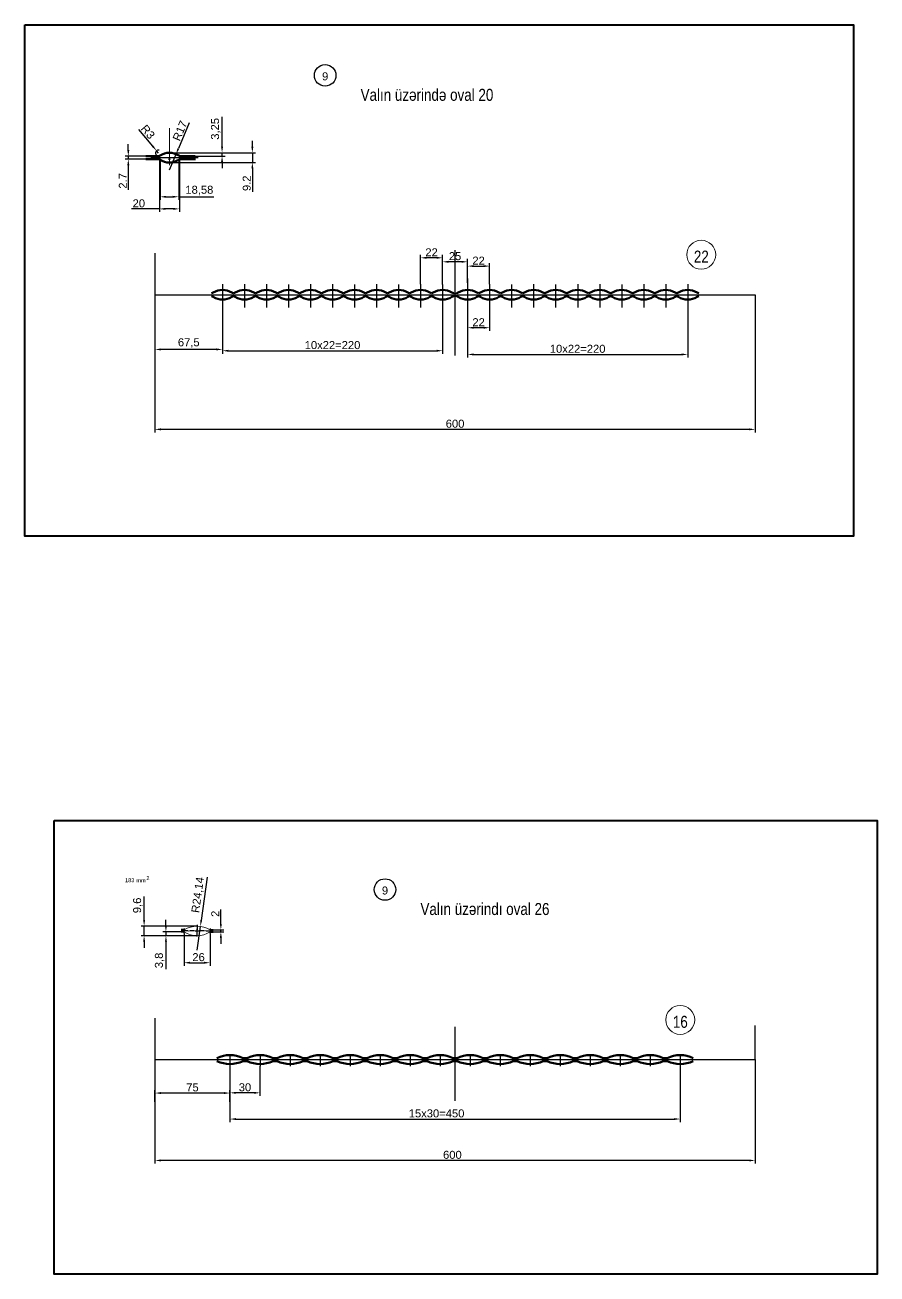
# Model space of a CAD drawing. Header units: millimetres. Extents: x -954 to 34898, y -2134 to 12006.
# Drawn here: x 5484 to 6336, y -2134 to -885 of the extents above; entities that cross this region are included whole.
import ezdxf

# ---------------------------------------------------------------- set-up
doc = ezdxf.new("R2010")
doc.units = ezdxf.units.MM
doc.header["$LTSCALE"] = 3
doc.linetypes.add('ACAD_ISO04W100', pattern=[30, 24, -3, 0, -3])
for name, color, linetype, lineweight in [('Main', 1, 'Continuous', 40), ('Quota', 3, 'Continuous', 40), ('контурная', 7, 'Continuous', 50), ('осевые', 1, 'ACAD_ISO04W100', 25), ('размерные', 7, 'Continuous', 25), ('тонкая', 7, 'Continuous', 20), ('тонкий', 7, 'Continuous', 20)]:
    doc.layers.add(name, color=color, linetype=linetype, lineweight=lineweight)
doc.layers.add('осевая', color=4, linetype='Continuous')
doc.styles.add('s1v4', font='arial.ttf', dxfattribs={"height": 4})
doc.styles.add('s3v4', font='arial.ttf', dxfattribs={"width": 0.8, "height": 12})
doc.styles.get("Standard").update_dxf_attribs({"font": 'arial.ttf'})
doc.dimstyles.new('s2v4', dxfattribs={"dimtxt": 8, "dimasz": 6, "dimexe": 3, "dimexo": 0, "dimgap": 1.5, "dimtad": 1, "dimtxsty": 'Standard', "dimcen": 2.5, "dimadec": 0, "dimazin": 0, "dimtfac": 1, "dimtmove": 0, "dimatfit": 3, "dimfxl": 1, "dimarcsym": 0})
doc.dimstyles.new('s2v4$0', dxfattribs={"dimtxt": 8, "dimasz": 6, "dimexe": 3, "dimexo": 0, "dimgap": 1.5, "dimtad": 1, "dimtxsty": 'Standard', "dimcen": 2.5, "dimadec": 0, "dimazin": 0, "dimtfac": 1, "dimtmove": 0, "dimatfit": 3, "dimfxl": 1, "dimarcsym": 0})

# ---------------------------------------------------------------- blocks, each defined once
blk = doc.blocks.new('*D1577')
at = {"layer": 'Defpoints', "color": 0, "transparency": 16777216}
for p in [(5614.3, -1113.3), (6214.3, -1154.7), (5614.3, -1289.3)]:
    blk.add_point(p, dxfattribs=at)
at = {"layer": 'тонкая', "color": 0, "lineweight": -2, "transparency": 16777216}
for p, q in [((5614.3, -1113.3), (5614.3, -1292.3)), ((6214.3, -1154.7), (6214.3, -1292.3)), ((6208.3, -1289.3), (5620.3, -1289.3))]:
    blk.add_line(p, q, dxfattribs=at)
at = {"layer": 'тонкая', "color": 0, "transparency": 16777216}
for points in [[(5620.3, -1288.3), (5620.3, -1290.3), (5614.3, -1289.3)], [(6208.3, -1288.3), (6208.3, -1290.3), (6214.3, -1289.3)]]:
    blk.add_solid(points, dxfattribs=at)
at = {"layer": 'тонкая', "color": 0, "transparency": 16777216, "insert": (5914.3, -1283.7), "char_height": 8, "attachment_point": 5}
blk.add_mtext('600', dxfattribs=at)
blk = doc.blocks.new('*D1576')
at = {"layer": 'Defpoints', "color": 0, "transparency": 16777216}
for p in [(5618.8, -1019.3), (5638.8, -1019.3), (5618.8, -1068.9)]:
    blk.add_point(p, dxfattribs=at)
at = {"layer": 'тонкий', "color": 0, "lineweight": -2, "transparency": 16777216}
for p, q in [((5618.8, -1019.3), (5618.8, -1071.9)), ((5638.8, -1019.3), (5638.8, -1071.9)), ((5618.8, -1068.9), (5590.9, -1068.9)), ((5632.8, -1068.9), (5624.8, -1068.9))]:
    blk.add_line(p, q, dxfattribs=at)
at = {"layer": 'тонкий', "color": 0, "transparency": 16777216}
for points in [[(5624.8, -1067.9), (5624.8, -1069.9), (5618.8, -1068.9)], [(5632.8, -1067.9), (5632.8, -1069.9), (5638.8, -1068.9)]]:
    blk.add_solid(points, dxfattribs=at)
at = {"layer": 'тонкий', "color": 0, "transparency": 16777216, "insert": (5598.2, -1063.4), "char_height": 8, "attachment_point": 5}
blk.add_mtext('20', dxfattribs=at)
blk = doc.blocks.new('*D1578')
at = {"layer": 'Defpoints', "color": 0, "transparency": 16777216}
for p in [(5628.8, -1012.8), (5644.8, -1016.1), (5681.4, -1012.8)]:
    blk.add_point(p, dxfattribs=at)
at = {"layer": 'тонкий', "color": 0, "lineweight": -2, "transparency": 16777216}
for p, q in [((5681.4, -1006.8), (5681.4, -977)), ((5628.8, -1012.8), (5684.4, -1012.8)), ((5644.8, -1016.1), (5684.4, -1016.1)), ((5681.4, -1016.1), (5681.4, -1012.8)), ((5681.4, -1022.1), (5681.4, -1028.1))]:
    blk.add_line(p, q, dxfattribs=at)
at = {"layer": 'тонкий', "color": 0, "transparency": 16777216}
for points in [[(5680.4, -1006.8), (5682.4, -1006.8), (5681.4, -1012.8)], [(5680.4, -1022.1), (5682.4, -1022.1), (5681.4, -1016.1)]]:
    blk.add_solid(points, dxfattribs=at)
at = {"layer": 'тонкий', "color": 0, "transparency": 16777216, "insert": (5675.1, -988.9), "char_height": 8, "attachment_point": 5, "rotation": 90}
blk.add_mtext('3,25', dxfattribs=at)
blk = doc.blocks.new('*D1579')
at = {"layer": 'Defpoints', "color": 0, "transparency": 16777216}
for p in [(5628.8, -1022.5), (5660.3, -1012.8), (5711.7, -1022.5)]:
    blk.add_point(p, dxfattribs=at)
at = {"layer": 'тонкий', "color": 0, "lineweight": -2, "transparency": 16777216}
for p, q in [((5711.7, -1006.8), (5711.7, -1000.8)), ((5628.8, -1022.5), (5714.7, -1022.5)), ((5660.3, -1012.8), (5714.7, -1012.8)), ((5711.7, -1012.8), (5711.7, -1022.5)), ((5711.7, -1028.5), (5711.7, -1052))]:
    blk.add_line(p, q, dxfattribs=at)
at = {"layer": 'тонкий', "color": 0, "transparency": 16777216}
for points in [[(5710.7, -1006.8), (5712.7, -1006.8), (5711.7, -1012.8)], [(5710.7, -1028.5), (5712.7, -1028.5), (5711.7, -1022.5)]]:
    blk.add_solid(points, dxfattribs=at)
at = {"layer": 'тонкий', "color": 0, "transparency": 16777216, "insert": (5706.1, -1043.3), "char_height": 8, "attachment_point": 5, "rotation": 90}
blk.add_mtext('9.2', dxfattribs=at)
blk = doc.blocks.new('*D1580')
at = {"layer": 'Defpoints', "color": 0, "transparency": 16777216}
for p in [(5587.7, -1019.3), (5608, -1016.1), (5608, -1019.3)]:
    blk.add_point(p, dxfattribs=at)
at = {"layer": 'тонкий', "color": 0, "lineweight": -2, "transparency": 16777216}
for p, q in [((5587.7, -1010.1), (5587.7, -1004.1)), ((5608, -1016.1), (5584.7, -1016.1)), ((5608, -1019.3), (5584.7, -1019.3)), ((5587.7, -1016.1), (5587.7, -1019.3)), ((5587.7, -1025.3), (5587.7, -1049.8))]:
    blk.add_line(p, q, dxfattribs=at)
at = {"layer": 'тонкий', "color": 0, "transparency": 16777216}
for points in [[(5586.7, -1010.1), (5588.7, -1010.1), (5587.7, -1016.1)], [(5586.7, -1025.3), (5588.7, -1025.3), (5587.7, -1019.3)]]:
    blk.add_solid(points, dxfattribs=at)
at = {"layer": 'тонкий', "color": 0, "transparency": 16777216, "insert": (5582.2, -1040.9), "char_height": 8, "attachment_point": 5, "rotation": 90}
blk.add_mtext('2.7', dxfattribs=at)
blk = doc.blocks.new('*D1581')
at = {"layer": 'Defpoints', "color": 0, "transparency": 16777216}
for p in [(5635.4, -1014.2), (5628.8, -1029.8)]:
    blk.add_point(p, dxfattribs=at)
at = {"layer": 'тонкий', "color": 0, "lineweight": -2, "transparency": 16777216}
for p, q in [((5648.6, -982.7), (5637.7, -1008.6)), ((5628.8, -1029.8), (5635.4, -1014.2))]:
    blk.add_line(p, q, dxfattribs=at)
at = {"layer": 'тонкий', "color": 0, "transparency": 16777216}
blk.add_solid([(5636.8, -1008.2), (5638.6, -1009), (5635.4, -1014.2)], dxfattribs=at)
at = {"layer": 'тонкий', "color": 0, "transparency": 16777216, "insert": (5639.3, -990.8), "char_height": 8, "attachment_point": 5, "rotation": 67.1227}
blk.add_mtext('R17', dxfattribs=at)
blk = doc.blocks.new('*D1582')
at = {"layer": 'Defpoints', "color": 0, "transparency": 16777216}
for p in [(5615.9, -1010.8), (5617.8, -1013.1)]:
    blk.add_point(p, dxfattribs=at)
at = {"layer": 'тонкий', "color": 0, "lineweight": -2, "transparency": 16777216}
for p, q in [((5597.9, -989.5), (5612, -1006.2)), ((5617.8, -1013.1), (5615.9, -1010.8))]:
    blk.add_line(p, q, dxfattribs=at)
blk.add_arc((5617.8, -1013.1), 3, 72.8875, 270, dxfattribs=at)
at = {"layer": 'тонкий', "color": 0, "transparency": 16777216}
blk.add_solid([(5612.8, -1005.6), (5611.3, -1006.8), (5615.9, -1010.8)], dxfattribs=at)
at = {"layer": 'тонкий', "color": 0, "transparency": 16777216, "insert": (5607.3, -991.9), "char_height": 8, "attachment_point": 5, "rotation": 310.1832}
blk.add_mtext('R3', dxfattribs=at)
blk = doc.blocks.new('*D1583')
at = {"layer": 'Defpoints', "color": 0, "transparency": 16777216}
for p in [(5619.5, -1019.8), (5638.1, -1019.8), (5638.1, -1056.8)]:
    blk.add_point(p, dxfattribs=at)
at = {"layer": 'тонкий', "color": 0, "lineweight": -2, "transparency": 16777216}
for p, q in [((5619.5, -1019.8), (5619.5, -1059.8)), ((5638.1, -1019.8), (5638.1, -1059.8)), ((5625.5, -1056.8), (5632.1, -1056.8)), ((5638.1, -1056.8), (5673.3, -1056.8))]:
    blk.add_line(p, q, dxfattribs=at)
at = {"layer": 'тонкий', "color": 0, "transparency": 16777216}
for points in [[(5625.5, -1055.8), (5625.5, -1057.8), (5619.5, -1056.8)], [(5632.1, -1055.8), (5632.1, -1057.8), (5638.1, -1056.8)]]:
    blk.add_solid(points, dxfattribs=at)
at = {"layer": 'тонкий', "color": 0, "transparency": 16777216, "insert": (5658.7, -1050.5), "char_height": 8, "attachment_point": 5}
blk.add_mtext('18,58', dxfattribs=at)
blk = doc.blocks.new('*D1739')
at = {"layer": 'Defpoints', "color": 0, "transparency": 16777216}
for p in [(5879.8, -1117.8), (5879.8, -1144), (5901.8, -1144.5)]:
    blk.add_point(p, dxfattribs=at)
at = {"layer": 'размерные', "color": 0, "lineweight": -2, "transparency": 16777216}
for p, q in [((5879.8, -1144), (5879.8, -1114.8)), ((5895.8, -1117.8), (5885.8, -1117.8)), ((5901.8, -1144.5), (5901.8, -1114.8))]:
    blk.add_line(p, q, dxfattribs=at)
at = {"layer": 'размерные', "color": 0, "transparency": 16777216}
for points in [[(5885.8, -1116.8), (5885.8, -1118.8), (5879.8, -1117.8)], [(5895.8, -1116.8), (5895.8, -1118.8), (5901.8, -1117.8)]]:
    blk.add_solid(points, dxfattribs=at)
at = {"layer": 'размерные', "color": 0, "transparency": 16777216, "insert": (5890.8, -1112.3), "char_height": 8, "attachment_point": 5}
blk.add_mtext('22', dxfattribs=at)
blk = doc.blocks.new('*D1740')
at = {"layer": 'Defpoints', "color": 0, "transparency": 16777216}
for p in [(5681.8, -1167.6), (5614.3, -1185.5), (5614.3, -1209.4)]:
    blk.add_point(p, dxfattribs=at)
at = {"layer": 'размерные', "color": 0, "lineweight": -2, "transparency": 16777216}
for p, q in [((5681.8, -1167.6), (5681.8, -1212.4)), ((5614.3, -1185.5), (5614.3, -1212.4)), ((5675.8, -1209.4), (5620.3, -1209.4))]:
    blk.add_line(p, q, dxfattribs=at)
at = {"layer": 'размерные', "color": 0, "transparency": 16777216}
for points in [[(5620.3, -1208.4), (5620.3, -1210.4), (5614.3, -1209.4)], [(5675.8, -1208.4), (5675.8, -1210.4), (5681.8, -1209.4)]]:
    blk.add_solid(points, dxfattribs=at)
at = {"layer": 'размерные', "color": 0, "transparency": 16777216, "insert": (5648.1, -1203), "char_height": 8, "attachment_point": 5}
blk.add_mtext('67,5', dxfattribs=at)
blk = doc.blocks.new('*D1741')
at = {"layer": 'Defpoints', "color": 0, "transparency": 16777216}
for p in [(5901.8, -1121.8), (5901.8, -1142.8), (5926.8, -1142.8)]:
    blk.add_point(p, dxfattribs=at)
at = {"layer": 'размерные', "color": 0, "lineweight": -2, "transparency": 16777216}
for p, q in [((5901.8, -1142.8), (5901.8, -1118.8)), ((5920.8, -1121.8), (5907.8, -1121.8)), ((5926.8, -1142.8), (5926.8, -1118.8))]:
    blk.add_line(p, q, dxfattribs=at)
at = {"layer": 'размерные', "color": 0, "transparency": 16777216}
for points in [[(5907.8, -1120.8), (5907.8, -1122.8), (5901.8, -1121.8)], [(5920.8, -1120.8), (5920.8, -1122.8), (5926.8, -1121.8)]]:
    blk.add_solid(points, dxfattribs=at)
at = {"layer": 'размерные', "color": 0, "transparency": 16777216, "insert": (5914.3, -1116.2), "char_height": 8, "attachment_point": 5}
blk.add_mtext('25', dxfattribs=at)
blk = doc.blocks.new('*D1742')
at = {"layer": 'Defpoints', "color": 0, "transparency": 16777216}
for p in [(5901.8, -1167.5), (5681.8, -1190), (5901.8, -1210.7)]:
    blk.add_point(p, dxfattribs=at)
at = {"layer": 'размерные', "color": 0, "lineweight": -2, "transparency": 16777216}
for p, q in [((5901.8, -1167.5), (5901.8, -1213.7)), ((5681.8, -1190), (5681.8, -1213.7)), ((5687.8, -1210.7), (5895.8, -1210.7))]:
    blk.add_line(p, q, dxfattribs=at)
at = {"layer": 'размерные', "color": 0, "transparency": 16777216}
for points in [[(5687.8, -1209.7), (5687.8, -1211.7), (5681.8, -1210.7)], [(5895.8, -1209.7), (5895.8, -1211.7), (5901.8, -1210.7)]]:
    blk.add_solid(points, dxfattribs=at)
at = {"layer": 'размерные', "color": 0, "transparency": 16777216, "insert": (5791.8, -1205.1), "char_height": 8, "attachment_point": 5}
blk.add_mtext('10x22=220', dxfattribs=at)
blk = doc.blocks.new('*D1743')
at = {"layer": 'Defpoints', "color": 0, "transparency": 16777216}
for p in [(6146.8, -1167.6), (5926.8, -1179.9), (6146.8, -1214.4)]:
    blk.add_point(p, dxfattribs=at)
at = {"layer": 'размерные', "color": 0, "lineweight": -2, "transparency": 16777216}
for p, q in [((6146.8, -1167.6), (6146.8, -1217.4)), ((5926.8, -1179.9), (5926.8, -1217.4)), ((5932.8, -1214.4), (6140.8, -1214.4))]:
    blk.add_line(p, q, dxfattribs=at)
at = {"layer": 'размерные', "color": 0, "transparency": 16777216}
for points in [[(5932.8, -1213.4), (5932.8, -1215.4), (5926.8, -1214.4)], [(6140.8, -1213.4), (6140.8, -1215.4), (6146.8, -1214.4)]]:
    blk.add_solid(points, dxfattribs=at)
at = {"layer": 'размерные', "color": 0, "transparency": 16777216, "insert": (6036.8, -1208.8), "char_height": 8, "attachment_point": 5}
blk.add_mtext('10x22=220', dxfattribs=at)
blk = doc.blocks.new('*D1744')
at = {"layer": 'Defpoints', "color": 0, "transparency": 16777216}
for p in [(5948.8, -1167.6), (5926.8, -1179.9), (5926.8, -1187.7)]:
    blk.add_point(p, dxfattribs=at)
at = {"layer": 'размерные', "color": 0, "lineweight": -2, "transparency": 16777216}
for p, q in [((5948.8, -1167.6), (5948.8, -1190.7)), ((5926.8, -1179.9), (5926.8, -1190.7)), ((5942.8, -1187.7), (5932.8, -1187.7))]:
    blk.add_line(p, q, dxfattribs=at)
at = {"layer": 'размерные', "color": 0, "transparency": 16777216}
for points in [[(5932.8, -1186.7), (5932.8, -1188.7), (5926.8, -1187.7)], [(5942.8, -1186.7), (5942.8, -1188.7), (5948.8, -1187.7)]]:
    blk.add_solid(points, dxfattribs=at)
at = {"layer": 'размерные', "color": 0, "transparency": 16777216, "insert": (5937.8, -1182.2), "char_height": 8, "attachment_point": 5}
blk.add_mtext('22', dxfattribs=at)
blk = doc.blocks.new('*D1745')
at = {"layer": 'Defpoints', "color": 0, "transparency": 16777216}
for p in [(5948.8, -1126.1), (5926.8, -1138.5), (5948.8, -1144)]:
    blk.add_point(p, dxfattribs=at)
at = {"layer": 'размерные', "color": 0, "lineweight": -2, "transparency": 16777216}
for p, q in [((5926.8, -1138.5), (5926.8, -1123.1)), ((5948.8, -1144), (5948.8, -1123.1)), ((5932.8, -1126.1), (5942.8, -1126.1))]:
    blk.add_line(p, q, dxfattribs=at)
at = {"layer": 'размерные', "color": 0, "transparency": 16777216}
for points in [[(5932.8, -1125.1), (5932.8, -1127.1), (5926.8, -1126.1)], [(5942.8, -1125.1), (5942.8, -1127.1), (5948.8, -1126.1)]]:
    blk.add_solid(points, dxfattribs=at)
at = {"layer": 'размерные', "color": 0, "transparency": 16777216, "insert": (5937.8, -1120.6), "char_height": 8, "attachment_point": 5}
blk.add_mtext('22', dxfattribs=at)
blk = doc.blocks.new('*D1746')
at = {"layer": 'Defpoints', "color": 0, "transparency": 16777216}
for p in [(5614.3, -1877.9), (6214.3, -1919.3), (5614.3, -2020.2)]:
    blk.add_point(p, dxfattribs=at)
at = {"layer": 'тонкая', "color": 0, "lineweight": -2, "transparency": 16777216}
for p, q in [((5614.3, -1877.9), (5614.3, -2023.2)), ((6214.3, -1919.3), (6214.3, -2023.2)), ((6208.3, -2020.2), (5620.3, -2020.2))]:
    blk.add_line(p, q, dxfattribs=at)
at = {"layer": 'тонкая', "color": 0, "transparency": 16777216}
for points in [[(5620.3, -2019.2), (5620.3, -2021.2), (5614.3, -2020.2)], [(6208.3, -2019.2), (6208.3, -2021.2), (6214.3, -2020.2)]]:
    blk.add_solid(points, dxfattribs=at)
at = {"layer": 'тонкая', "color": 0, "transparency": 16777216, "insert": (5911.6, -2014.6), "char_height": 8, "attachment_point": 5}
blk.add_mtext('600', dxfattribs=at)
blk = doc.blocks.new('*D1747')
at = {"layer": 'Defpoints', "color": 0, "transparency": 16777216}
for p in [(5689.3, -1926), (6139.3, -1926), (6139.3, -1978.8)]:
    blk.add_point(p, dxfattribs=at)
at = {"layer": 'размерные', "color": 0, "lineweight": -2, "transparency": 16777216}
for p, q in [((5689.3, -1926), (5689.3, -1981.8)), ((6139.3, -1926), (6139.3, -1981.8)), ((5695.3, -1978.8), (6133.3, -1978.8))]:
    blk.add_line(p, q, dxfattribs=at)
at = {"layer": 'размерные', "color": 0, "transparency": 16777216}
for points in [[(5695.3, -1977.8), (5695.3, -1979.8), (5689.3, -1978.8)], [(6133.3, -1977.8), (6133.3, -1979.8), (6139.3, -1978.8)]]:
    blk.add_solid(points, dxfattribs=at)
at = {"layer": 'размерные', "color": 0, "transparency": 16777216, "insert": (5895.8, -1973.2), "char_height": 8, "attachment_point": 5}
blk.add_mtext('15x30=450', dxfattribs=at)
blk = doc.blocks.new('*D1748')
at = {"layer": 'Defpoints', "color": 0, "transparency": 16777216}
for p in [(5719.3, -1926), (5689.3, -1943.3), (5689.3, -1952.6)]:
    blk.add_point(p, dxfattribs=at)
at = {"layer": 'размерные', "color": 0, "lineweight": -2, "transparency": 16777216}
for p, q in [((5719.3, -1926), (5719.3, -1955.6)), ((5689.3, -1943.3), (5689.3, -1955.6)), ((5713.3, -1952.6), (5695.3, -1952.6))]:
    blk.add_line(p, q, dxfattribs=at)
at = {"layer": 'размерные', "color": 0, "transparency": 16777216}
for points in [[(5695.3, -1951.6), (5695.3, -1953.6), (5689.3, -1952.6)], [(5713.3, -1951.6), (5713.3, -1953.6), (5719.3, -1952.6)]]:
    blk.add_solid(points, dxfattribs=at)
at = {"layer": 'размерные', "color": 0, "transparency": 16777216, "insert": (5704.3, -1947.1), "char_height": 8, "attachment_point": 5}
blk.add_mtext('30', dxfattribs=at)
blk = doc.blocks.new('*D1749')
at = {"layer": 'Defpoints', "color": 0, "transparency": 16777216}
for p in [(5614.3, -1952.8), (5614.3, -1961.7), (5689.3, -1961.7)]:
    blk.add_point(p, dxfattribs=at)
at = {"layer": 'размерные', "color": 0, "lineweight": -2, "transparency": 16777216}
for p, q in [((5614.3, -1961.7), (5614.3, -1949.8)), ((5683.3, -1952.8), (5620.3, -1952.8)), ((5689.3, -1961.7), (5689.3, -1949.8))]:
    blk.add_line(p, q, dxfattribs=at)
at = {"layer": 'размерные', "color": 0, "transparency": 16777216}
for points in [[(5620.3, -1951.8), (5620.3, -1953.8), (5614.3, -1952.8)], [(5683.3, -1951.8), (5683.3, -1953.8), (5689.3, -1952.8)]]:
    blk.add_solid(points, dxfattribs=at)
at = {"layer": 'размерные', "color": 0, "transparency": 16777216, "insert": (5651.8, -1947.2), "char_height": 8, "attachment_point": 5}
blk.add_mtext('75', dxfattribs=at)
blk = doc.blocks.new('*D1818')
at = {"layer": 'Defpoints', "color": 0, "transparency": 16777216}
for p in [(5643.4, -1793.3), (5669.4, -1793.3), (5669.4, -1822.5)]:
    blk.add_point(p, dxfattribs=at)
at = {"layer": 'тонкий', "color": 0, "lineweight": -2, "transparency": 16777216}
for p, q in [((5643.4, -1793.3), (5643.4, -1825.5)), ((5669.4, -1793.3), (5669.4, -1825.5)), ((5649.4, -1822.5), (5663.4, -1822.5))]:
    blk.add_line(p, q, dxfattribs=at)
at = {"layer": 'тонкий', "color": 0, "transparency": 16777216}
for points in [[(5649.4, -1821.5), (5649.4, -1823.5), (5643.4, -1822.5)], [(5663.4, -1821.5), (5663.4, -1823.5), (5669.4, -1822.5)]]:
    blk.add_solid(points, dxfattribs=at)
at = {"layer": 'тонкий', "color": 0, "transparency": 16777216, "insert": (5657.9, -1817), "char_height": 8, "attachment_point": 5}
blk.add_mtext('26', dxfattribs=at)
blk = doc.blocks.new('*D1819')
at = {"layer": 'Defpoints', "color": 0, "transparency": 16777216}
for p in [(5625.3, -1795.5), (5640.4, -1791.7), (5656.4, -1795.5)]:
    blk.add_point(p, dxfattribs=at)
at = {"layer": 'тонкий', "color": 0, "lineweight": -2, "transparency": 16777216}
for p, q in [((5625.3, -1785.7), (5625.3, -1779.7)), ((5640.4, -1791.7), (5622.3, -1791.7)), ((5656.4, -1795.5), (5622.3, -1795.5)), ((5625.3, -1791.7), (5625.3, -1795.5)), ((5625.3, -1801.5), (5625.3, -1829))]:
    blk.add_line(p, q, dxfattribs=at)
at = {"layer": 'тонкий', "color": 0, "transparency": 16777216}
for points in [[(5624.3, -1785.7), (5626.3, -1785.7), (5625.3, -1791.7)], [(5624.3, -1801.5), (5626.3, -1801.5), (5625.3, -1795.5)]]:
    blk.add_solid(points, dxfattribs=at)
at = {"layer": 'тонкий', "color": 0, "transparency": 16777216, "insert": (5619, -1820.2), "char_height": 8, "attachment_point": 5, "rotation": 90}
blk.add_mtext('3,8', dxfattribs=at)
blk = doc.blocks.new('*D1825')
at = {"layer": 'Defpoints', "color": 0, "transparency": 16777216}
for p in [(5659.7, -1786.2), (5656.4, -1810.1)]:
    blk.add_point(p, dxfattribs=at)
at = {"layer": 'размерные', "color": 0, "lineweight": -2, "transparency": 16777216}
for p, q in [((5666.5, -1737), (5660.5, -1780.2)), ((5656.4, -1810.1), (5659.7, -1786.2))]:
    blk.add_line(p, q, dxfattribs=at)
at = {"layer": 'размерные', "color": 0, "transparency": 16777216}
blk.add_solid([(5659.5, -1780.1), (5661.5, -1780.4), (5659.7, -1786.2)], dxfattribs=at)
at = {"layer": 'размерные', "color": 0, "transparency": 16777216, "insert": (5657.7, -1754.8), "char_height": 8, "attachment_point": 5, "rotation": 82.119}
blk.add_mtext('R24,14', dxfattribs=at)
blk = doc.blocks.new('*D1826')
at = {"layer": 'Defpoints', "color": 0, "transparency": 16777216}
for p in [(5672.4, -1789.7), (5672.4, -1791.7), (5680.2, -1789.7)]:
    blk.add_point(p, dxfattribs=at)
at = {"layer": 'размерные', "color": 0, "lineweight": -2, "transparency": 16777216}
for p, q in [((5680.2, -1783.7), (5680.2, -1769.4)), ((5672.4, -1789.7), (5683.2, -1789.7)), ((5672.4, -1791.7), (5683.2, -1791.7)), ((5680.2, -1791.7), (5680.2, -1789.7)), ((5680.2, -1797.7), (5680.2, -1803.7))]:
    blk.add_line(p, q, dxfattribs=at)
at = {"layer": 'размерные', "color": 0, "transparency": 16777216}
for points in [[(5679.2, -1783.7), (5681.2, -1783.7), (5680.2, -1789.7)], [(5679.2, -1797.7), (5681.2, -1797.7), (5680.2, -1791.7)]]:
    blk.add_solid(points, dxfattribs=at)
at = {"layer": 'размерные', "color": 0, "transparency": 16777216, "insert": (5674.6, -1773.6), "char_height": 8, "attachment_point": 5, "rotation": 90}
blk.add_mtext('2', dxfattribs=at)
blk = doc.blocks.new('*D1827')
at = {"layer": 'Defpoints', "color": 0, "transparency": 16777216}
for p in [(5603.5, -1785.9), (5656.4, -1785.9), (5656.4, -1795.5)]:
    blk.add_point(p, dxfattribs=at)
at = {"layer": 'размерные', "color": 0, "lineweight": -2, "transparency": 16777216}
for p, q in [((5603.5, -1779.9), (5603.5, -1756.4)), ((5656.4, -1785.9), (5600.5, -1785.9)), ((5656.4, -1795.5), (5600.5, -1795.5)), ((5603.5, -1795.5), (5603.5, -1785.9)), ((5603.5, -1801.5), (5603.5, -1807.5))]:
    blk.add_line(p, q, dxfattribs=at)
at = {"layer": 'размерные', "color": 0, "transparency": 16777216}
for points in [[(5602.5, -1779.9), (5604.5, -1779.9), (5603.5, -1785.9)], [(5602.5, -1801.5), (5604.5, -1801.5), (5603.5, -1795.5)]]:
    blk.add_solid(points, dxfattribs=at)
at = {"layer": 'размерные', "color": 0, "transparency": 16777216, "insert": (5597.2, -1765.2), "char_height": 8, "attachment_point": 5, "rotation": 90}
blk.add_mtext('9,6', dxfattribs=at)

msp = doc.modelspace()

# ---------------------------------------------------------------- linework, layer by layer
at = {"color": 3, "linetype": 'ByBlock'}
for p, q in [((5656.398, -1784.7), (5656.398, -1788.654)), ((5656.398, -1784.9), (5656.398, -1788.854)), ((5656.41, -1785.151), (5656.41, -1789.104)), ((5647.327, -1790.739), (5643.374, -1790.739)), ((5648.011, -1790.739), (5648.384, -1790.739)), ((5653.037, -1790.739), (5649.084, -1790.739)), ((5653.916, -1790.739), (5653.543, -1790.739)), ((5654.421, -1790.739), (5658.374, -1790.739)), ((5656.398, -1792.715), (5656.398, -1788.762)), ((5656.398, -1788.997), (5656.398, -1789.369)), ((5656.398, -1789.197), (5656.398, -1789.569)), ((5656.41, -1796.327), (5656.41, -1792.374)), ((5658.88, -1790.739), (5659.253, -1790.739)), ((5663.712, -1790.739), (5659.759, -1790.739)), ((5664.784, -1790.739), (5664.412, -1790.739)), ((5665.469, -1790.739), (5669.422, -1790.739))]:
    msp.add_line(p, q, dxfattribs=at)
for centre in [(5784.447, -935.441), (5844.256, -1749.384)]:
    msp.add_circle(centre, 10.754)
at = {"layer": 'Main'}
for p, q in [((5643.717, -1789.739), (5640.418, -1789.739)), ((5643.717, -1791.738), (5640.418, -1791.738)), ((5669.104, -1789.739), (5672.403, -1789.739)), ((5669.104, -1791.738), (5672.403, -1791.738))]:
    msp.add_line(p, q, dxfattribs=at)
at = {"layer": 'Quota'}
for points in [[(5484.426, -885.037), (6312.353, -885.037), (6312.353, -1396.076), (5484.426, -1396.076)], [(5513.62, -1680.379), (6336.013, -1680.379), (6336.013, -2133.729), (5513.62, -2133.729)]]:
    msp.add_lwpolyline(points, close=True, dxfattribs=at)
at = {"layer": 'контурная'}
for p, q in [((5605.082, -1016.078), (5617.849, -1016.078)), ((5605.082, -1019.278), (5617.849, -1019.278)), ((5639.706, -1016.078), (5654.537, -1016.078)), ((5639.706, -1019.278), (5654.791, -1019.278)), ((5706.331, -1917.815), (5702.332, -1917.815)), ((5706.331, -1920.815), (5702.332, -1920.815)), ((5736.331, -1917.815), (5732.332, -1917.815)), ((5736.331, -1920.815), (5732.332, -1920.815)), ((5766.331, -1917.815), (5762.332, -1917.815)), ((5766.331, -1920.815), (5762.332, -1920.815)), ((5796.331, -1917.815), (5792.332, -1917.815)), ((5796.331, -1920.815), (5792.332, -1920.815)), ((5826.331, -1917.815), (5822.332, -1917.815)), ((5826.331, -1920.815), (5822.332, -1920.815)), ((5856.331, -1917.815), (5852.332, -1917.815)), ((5856.331, -1920.815), (5852.332, -1920.815)), ((5886.331, -1917.815), (5882.332, -1917.815)), ((5886.331, -1920.815), (5882.332, -1920.815)), ((5916.749, -1917.815), (5912.332, -1917.815)), ((5916.749, -1920.815), (5912.332, -1920.815)), ((5942.332, -1917.815), (5946.331, -1917.815)), ((5942.332, -1920.815), (5946.331, -1920.815)), ((5972.332, -1917.815), (5976.331, -1917.815)), ((5972.332, -1920.815), (5976.331, -1920.815)), ((6002.332, -1917.815), (6006.331, -1917.815)), ((6002.332, -1920.815), (6006.331, -1920.815)), ((6032.332, -1917.815), (6036.331, -1917.815)), ((6032.332, -1920.815), (6036.331, -1920.815)), ((6062.332, -1917.815), (6066.331, -1917.815)), ((6062.332, -1920.815), (6066.331, -1920.815)), ((6092.332, -1917.815), (6096.331, -1917.815)), ((6092.332, -1920.815), (6096.331, -1920.815)), ((6122.332, -1917.815), (6126.331, -1917.815)), ((6122.332, -1920.815), (6126.331, -1920.815))]:
    msp.add_line(p, q, dxfattribs=at)
for centre, radius, start, end in [((5617.849, -1013.078), 3, 270, 303.12294), ((5617.849, -1022.278), 3, 56.87706, 90), ((5628.777, -1029.828), 17, 56.87706, 123.12294), ((5628.777, -1005.528), 17, 236.87706, 303.12294), ((5639.706, -1013.078), 3, 236.87706, 270), ((5639.706, -1022.278), 3, 90, 123.12294), ((5670.903, -1150.092), 3, 270, 303.12294), ((5670.903, -1159.292), 3, 56.87706, 90), ((5681.831, -1166.842), 17, 56.87706, 123.12294), ((5681.831, -1142.542), 17, 236.87706, 303.12294), ((5692.76, -1150.092), 3, 236.87706, 270), ((5692.76, -1159.292), 3, 90, 123.12294), ((5692.903, -1150.092), 3, 270, 303.12294), ((5692.903, -1150.092), 3, 270, 303.12294), ((5692.903, -1159.292), 3, 56.87706, 90), ((5692.903, -1159.292), 3, 56.87706, 90), ((5703.831, -1166.842), 17, 56.87706, 123.12294), ((5703.831, -1142.542), 17, 236.87706, 303.12294), ((5714.76, -1150.092), 3, 236.87706, 270), ((5714.76, -1159.292), 3, 90, 123.12294), ((5714.903, -1150.092), 3, 270, 303.12294), ((5714.903, -1150.092), 3, 270, 303.12294), ((5714.903, -1159.292), 3, 56.87706, 90), ((5714.903, -1159.292), 3, 56.87706, 90), ((5725.831, -1166.842), 17, 56.87706, 123.12294), ((5725.831, -1142.542), 17, 236.87706, 303.12294), ((5736.76, -1150.092), 3, 236.87706, 270), ((5736.76, -1159.292), 3, 90, 123.12294), ((5736.903, -1150.092), 3, 270, 303.12294), ((5736.903, -1159.292), 3, 56.87706, 90), ((5747.831, -1166.842), 17, 56.87706, 123.12294), ((5747.831, -1142.542), 17, 236.87706, 303.12294), ((5758.76, -1150.092), 3, 236.87706, 270), ((5758.76, -1159.292), 3, 90, 123.12294), ((5758.903, -1150.092), 3, 270, 303.12294), ((5758.903, -1159.292), 3, 56.87706, 90), ((5769.831, -1166.842), 17, 56.87706, 123.12294), ((5769.831, -1142.542), 17, 236.87706, 303.12294), ((5780.76, -1150.092), 3, 236.87706, 270), ((5780.76, -1159.292), 3, 90, 123.12294), ((5780.903, -1150.092), 3, 270, 303.12294), ((5780.903, -1159.292), 3, 56.87706, 90), ((5791.831, -1166.842), 17, 56.87706, 123.12294), ((5791.831, -1142.542), 17, 236.87706, 303.12294), ((5802.76, -1150.092), 3, 236.87706, 270), ((5802.76, -1159.292), 3, 90, 123.12294), ((5802.903, -1150.092), 3, 270, 303.12294), ((5802.903, -1159.292), 3, 56.87706, 90), ((5813.831, -1166.842), 17, 56.87706, 123.12294), ((5813.831, -1142.542), 17, 236.87706, 303.12294), ((5824.76, -1150.092), 3, 236.87706, 270), ((5824.76, -1159.292), 3, 90, 123.12294), ((5824.903, -1150.092), 3, 270, 303.12294), ((5824.903, -1159.292), 3, 56.87706, 90), ((5835.831, -1166.842), 17, 56.87706, 123.12294), ((5835.831, -1142.542), 17, 236.87706, 303.12294), ((5846.76, -1150.092), 3, 236.87706, 270), ((5846.76, -1159.292), 3, 90, 123.12294), ((5846.903, -1150.092), 3, 270, 303.12294), ((5846.903, -1159.292), 3, 56.87706, 90), ((5857.831, -1166.842), 17, 56.87706, 123.12294), ((5857.831, -1142.542), 17, 236.87706, 303.12294), ((5868.76, -1150.092), 3, 236.87706, 270), ((5868.76, -1159.292), 3, 90, 123.12294), ((5868.903, -1150.092), 3, 270, 303.12294), ((5868.903, -1159.292), 3, 56.87706, 90), ((5879.831, -1166.842), 17, 56.87706, 123.12294), ((5879.831, -1142.542), 17, 236.87706, 303.12294), ((5890.76, -1150.092), 3, 236.87706, 270), ((5890.76, -1159.292), 3, 90, 123.12294), ((5890.903, -1150.092), 3, 270, 303.12294), ((5890.903, -1159.292), 3, 56.87706, 90), ((5901.831, -1166.842), 17, 56.87706, 123.12294), ((5901.831, -1142.542), 17, 236.87706, 303.12294), ((5912.76, -1150.092), 3, 236.87706, 270), ((5912.76, -1159.292), 3, 90, 123.12294), ((5915.903, -1150.092), 3, 270, 303.12294), ((5915.903, -1159.292), 3, 56.87706, 90), ((5926.831, -1166.842), 17, 56.87706, 123.12294), ((5926.831, -1142.542), 17, 236.87706, 303.12294), ((5937.76, -1150.092), 3, 236.87706, 270), ((5937.76, -1150.092), 3, 236.87706, 270), ((5937.76, -1159.292), 3, 90, 123.12294), ((5937.76, -1159.292), 3, 90, 123.12294), ((5937.903, -1150.092), 3, 270, 303.12294), ((5937.903, -1159.292), 3, 56.87706, 90), ((5948.831, -1166.842), 17, 56.87706, 123.12294), ((5948.831, -1142.542), 17, 236.87706, 303.12294), ((5959.76, -1150.092), 3, 236.87706, 270), ((5959.76, -1159.292), 3, 90, 123.12294), ((5959.903, -1150.092), 3, 270, 303.12294), ((5959.903, -1159.292), 3, 56.87706, 90), ((5970.831, -1166.842), 17, 56.87706, 123.12294), ((5970.831, -1142.542), 17, 236.87706, 303.12294), ((5981.76, -1150.092), 3, 236.87706, 270), ((5981.76, -1159.292), 3, 90, 123.12294), ((5981.903, -1150.092), 3, 270, 303.12294), ((5981.903, -1159.292), 3, 56.87706, 90), ((5992.831, -1166.842), 17, 56.87706, 123.12294), ((5992.831, -1142.542), 17, 236.87706, 303.12294), ((6003.76, -1150.092), 3, 236.87706, 270), ((6003.76, -1159.292), 3, 90, 123.12294), ((6003.903, -1150.092), 3, 270, 303.12294), ((6003.903, -1159.292), 3, 56.87706, 90), ((6014.831, -1166.842), 17, 56.87706, 123.12294), ((6014.831, -1142.542), 17, 236.87706, 303.12294), ((6025.76, -1150.092), 3, 236.87706, 270), ((6025.76, -1159.292), 3, 90, 123.12294), ((6025.903, -1150.092), 3, 270, 303.12294), ((6025.903, -1159.292), 3, 56.87706, 90), ((6036.831, -1166.842), 17, 56.87706, 123.12294), ((6036.831, -1142.542), 17, 236.87706, 303.12294), ((6047.76, -1150.092), 3, 236.87706, 270), ((6047.76, -1159.292), 3, 90, 123.12294), ((6047.903, -1150.092), 3, 270, 303.12294), ((6047.903, -1159.292), 3, 56.87706, 90), ((6058.831, -1166.842), 17, 56.87706, 123.12294), ((6058.831, -1142.542), 17, 236.87706, 303.12294), ((6069.76, -1150.092), 3, 236.87706, 270), ((6069.76, -1159.292), 3, 90, 123.12294), ((6069.903, -1150.092), 3, 270, 303.12294), ((6069.903, -1159.292), 3, 56.87706, 90), ((6080.831, -1166.842), 17, 56.87706, 123.12294), ((6080.831, -1142.542), 17, 236.87706, 303.12294), ((6091.76, -1150.092), 3, 236.87706, 270), ((6091.76, -1159.292), 3, 90, 123.12294), ((6091.903, -1150.092), 3, 270, 303.12294), ((6091.903, -1159.292), 3, 56.87706, 90), ((6102.831, -1166.842), 17, 56.87706, 123.12294), ((6102.831, -1142.542), 17, 236.87706, 303.12294), ((6113.76, -1150.092), 3, 236.87706, 270), ((6113.76, -1150.092), 3, 236.87706, 270), ((6113.76, -1159.292), 3, 90, 123.12294), ((6113.76, -1159.292), 3, 90, 123.12294), ((6113.903, -1150.092), 3, 270, 303.12294), ((6113.903, -1159.292), 3, 56.87706, 90), ((6124.831, -1166.842), 17, 56.87706, 123.12294), ((6124.831, -1142.542), 17, 236.87706, 303.12294), ((6135.76, -1150.092), 3, 236.87706, 270), ((6135.76, -1150.092), 3, 236.87706, 270), ((6135.76, -1159.292), 3, 90, 123.12294), ((6135.76, -1159.292), 3, 90, 123.12294), ((6135.903, -1150.092), 3, 270, 303.12294), ((6135.903, -1159.292), 3, 56.87706, 90), ((6146.831, -1166.842), 17, 56.87706, 123.12294), ((6146.831, -1142.542), 17, 236.87706, 303.12294), ((6157.76, -1150.092), 3, 236.87706, 270), ((6157.76, -1159.292), 3, 90, 123.12294), ((5689.331, -1944.485), 29.67, 64.012252, 115.987748), ((5689.331, -1894.145), 29.67, 244.012252, 295.987748), ((5719.331, -1944.485), 29.67, 64.012252, 115.987748), ((5719.331, -1894.145), 29.67, 244.012252, 295.987748), ((5749.331, -1944.485), 29.67, 64.012252, 115.987748), ((5749.331, -1894.145), 29.67, 244.012252, 295.987748), ((5779.331, -1944.485), 29.67, 64.012252, 115.987748), ((5779.331, -1894.145), 29.67, 244.012252, 295.987748), ((5809.331, -1944.485), 29.67, 64.012252, 115.987748), ((5809.331, -1894.145), 29.67, 244.012252, 295.987748), ((5839.331, -1944.485), 29.67, 64.012252, 115.987748), ((5839.331, -1894.145), 29.67, 244.012252, 295.987748), ((5869.331, -1944.485), 29.67, 64.012252, 115.987748), ((5869.331, -1894.145), 29.67, 244.012252, 295.987748), ((5899.331, -1944.485), 29.67, 64.012252, 115.987748), ((5899.331, -1894.145), 29.67, 244.012252, 295.987748), ((5929.331, -1944.485), 29.67, 64.012252, 115.987748), ((5929.331, -1894.145), 29.67, 244.012252, 295.987748), ((5959.331, -1944.485), 29.67, 64.012252, 115.987748), ((5959.331, -1894.145), 29.67, 244.012252, 295.987748), ((5989.331, -1944.485), 29.67, 64.012252, 115.987748), ((5989.331, -1894.145), 29.67, 244.012252, 295.987748), ((6019.331, -1944.485), 29.67, 64.012252, 115.987748), ((6019.331, -1894.145), 29.67, 244.012252, 295.987748), ((6049.331, -1944.485), 29.67, 64.012252, 115.987748), ((6049.331, -1894.145), 29.67, 244.012252, 295.987748), ((6079.331, -1944.485), 29.67, 64.012252, 115.987748), ((6079.331, -1894.145), 29.67, 244.012252, 295.987748), ((6109.331, -1944.485), 29.67, 64.012252, 115.987748), ((6109.331, -1894.145), 29.67, 244.012252, 295.987748), ((6139.331, -1944.485), 29.67, 64.012252, 115.987748), ((6139.331, -1894.145), 29.67, 244.012252, 295.987748)]:
    msp.add_arc(centre, radius, start, end, dxfattribs=at)
at = {"layer": 'осевая'}
for p, q in [((5914.331, -1215.412), (5914.331, -1110.309)), ((5681.831, -1144.048), (5681.831, -1167.632)), ((5703.831, -1144.048), (5703.831, -1167.632)), ((5725.831, -1144.048), (5725.831, -1167.632)), ((5747.831, -1144.533), (5747.831, -1167.47)), ((5769.831, -1144.048), (5769.831, -1167.632)), ((5791.831, -1144.048), (5791.831, -1167.632)), ((5813.831, -1144.533), (5813.831, -1167.47)), ((5835.831, -1144.048), (5835.831, -1167.632)), ((5857.831, -1144.533), (5857.831, -1167.47)), ((5879.831, -1144.048), (5879.831, -1167.632)), ((5901.831, -1144.533), (5901.831, -1167.47)), ((5926.831, -1138.479), (5926.831, -1179.936)), ((5948.831, -1144.048), (5948.831, -1167.632)), ((5970.831, -1144.533), (5970.831, -1167.47)), ((5992.831, -1144.048), (5992.831, -1167.632)), ((6014.831, -1144.533), (6014.831, -1167.47)), ((6036.831, -1144.048), (6036.831, -1167.632)), ((6058.831, -1144.048), (6058.831, -1167.632)), ((6080.831, -1144.533), (6080.831, -1167.47)), ((6102.831, -1144.048), (6102.831, -1167.632)), ((6124.831, -1144.048), (6124.831, -1167.632)), ((6146.831, -1144.048), (6146.831, -1167.632)), ((5614.331, -1154.692), (6214.331, -1154.692)), ((5914.331, -1960.465), (5914.331, -1886.496)), ((5614.331, -1919.315), (6214.331, -1919.315))]:
    msp.add_line(p, q, dxfattribs=at)
at = {"layer": 'осевые'}
for p, q in [((5610.233, -1017.678), (5657.635, -1017.678)), ((5689.331, -1914.815), (5689.331, -1926.023)), ((5719.331, -1914.815), (5719.331, -1926.023)), ((5749.331, -1914.815), (5749.331, -1926.023)), ((5779.331, -1914.815), (5779.331, -1926.023)), ((5809.331, -1914.815), (5809.331, -1926.023)), ((5839.331, -1914.815), (5839.331, -1926.023)), ((5869.331, -1914.815), (5869.331, -1926.023)), ((5899.331, -1914.815), (5899.331, -1926.023)), ((5929.331, -1914.815), (5929.331, -1926.023)), ((5959.331, -1914.815), (5959.331, -1926.023)), ((5989.331, -1914.815), (5989.331, -1926.023)), ((6019.331, -1914.815), (6019.331, -1926.023)), ((6049.331, -1914.815), (6049.331, -1926.023)), ((6079.331, -1914.815), (6079.331, -1926.023)), ((6109.331, -1914.815), (6109.331, -1926.023)), ((6139.331, -1914.815), (6139.331, -1926.023))]:
    msp.add_line(p, q, dxfattribs=at)
at = {"layer": 'размерные'}
for p, q in [((5692.903, -1153.092), (5692.76, -1153.092)), ((5692.903, -1156.292), (5692.76, -1156.292)), ((5714.903, -1153.092), (5714.76, -1153.092)), ((5714.903, -1156.292), (5714.76, -1156.292)), ((5736.903, -1153.092), (5736.76, -1153.092)), ((5736.903, -1156.292), (5736.76, -1156.292)), ((5758.903, -1153.092), (5758.76, -1153.092)), ((5758.903, -1156.292), (5758.76, -1156.292)), ((5802.903, -1153.092), (5802.76, -1153.092)), ((5802.903, -1156.292), (5802.76, -1156.292)), ((5824.903, -1153.092), (5824.76, -1153.092)), ((5824.903, -1156.292), (5824.76, -1156.292)), ((5912.76, -1153.092), (5915.903, -1153.092)), ((5912.76, -1156.292), (5915.903, -1156.292)), ((6003.76, -1153.092), (6003.903, -1153.092)), ((6003.76, -1156.292), (6003.903, -1156.292)), ((6025.76, -1153.092), (6025.903, -1153.092)), ((6025.76, -1156.292), (6025.903, -1156.292)), ((6069.76, -1153.092), (6069.903, -1153.092)), ((6069.76, -1156.292), (6069.903, -1156.292)), ((6091.76, -1153.092), (6091.903, -1153.092)), ((6091.76, -1156.292), (6091.903, -1156.292)), ((6113.76, -1153.092), (6113.903, -1153.092)), ((6113.76, -1156.292), (6113.903, -1156.292)), ((6135.76, -1153.092), (6135.903, -1153.092)), ((6135.76, -1156.292), (6135.903, -1156.292)), ((5643.406, -1788.389), (5643.406, -1789.739)), ((5643.406, -1793.089), (5643.406, -1791.738)), ((5669.41, -1788.389), (5669.41, -1789.739)), ((5669.41, -1793.089), (5669.41, -1791.738)), ((6214.331, -1919.315), (6214.331, -1885.135))]:
    msp.add_line(p, q, dxfattribs=at)
at = {"layer": 'тонкая'}
for p, q in [((5627.693, -1019.278), (5629.993, -1019.278)), ((5614.331, -1194.914), (5614.331, -1113.279)), ((5614.331, -1959.536), (5614.331, -1877.901))]:
    msp.add_line(p, q, dxfattribs=at)
for centre in [(6160.327, -1114.694), (6139.331, -1879.688)]:
    msp.add_circle(centre, 14.457, dxfattribs=at)
for centre, start, end in [((5656.408, -1810.078), 57.409259, 122.590741), ((5656.408, -1771.4), 237.409259, 302.590741)]:
    msp.add_arc(centre, 24.139, start, end, dxfattribs=at)
at = {"layer": 'тонкий'}
for p, q in [((5628.777, -988.275), (5628.777, -1001.198)), ((5628.777, -1001.548), (5628.777, -1025.028)), ((5618.3, -1017.678), (5619.488, -1015.59)), ((5619.488, -1019.765), (5618.3, -1017.678)), ((5618.78, -1019.278), (5618.78, -1018.828)), ((5619.488, -1019.765), (5619.488, -1017.678)), ((5638.067, -1019.765), (5639.254, -1017.678)), ((5638.774, -1019.278), (5638.774, -1018.692))]:
    msp.add_line(p, q, dxfattribs=at)

# ---------------------------------------------------------------- texts
at = {"char_height": 8, "attachment_point": 5}
for insert in [(5784.445, -936.418), (5844.254, -1750.361)]:
    msp.add_mtext('9', dxfattribs=dict(at, insert=insert))
at = {"layer": 'тонкая', "style": 's3v4', "width": 0.8}
for s, p in [('Valın üzərində oval 20 ', (5819.862, -960.875)), ('22', (6152.964, -1122.605)), ('Valın üzərindı oval 26 ', (5879.671, -1774.817)), ('16', (6131.969, -1887.599))]:
    msp.add_text(s, height=12, dxfattribs=at).set_placement(p)
at = {"layer": 'тонкая', "style": 's1v4'}
for s, p in [('183', (5584.456, -1742)), ('mm', (5595.684, -1742.101)), ('2', (5605.754, -1739.956))]:
    msp.add_text(s, height=4, dxfattribs=at).set_placement(p)

# ---------------------------------------------------------------- dimensions: what is measured, and where the dimension line sits
at = {"layer": 'размерные'}
for base, p1, p2, picture, middle in [((5879.831, -1117.816), (5901.831, -1144.533), (5879.831, -1144.048), '*D1739', (5890.831, -1112.3)), ((5901.831, -1121.787), (5926.831, -1142.804), (5901.831, -1142.804), '*D1741', (5914.331, -1116.203)), ((5948.831, -1126.137), (5926.831, -1138.479), (5948.831, -1144.048), '*D1745', (5937.831, -1120.621)), ((5614.331, -1209.356), (5681.831, -1167.632), (5614.331, -1185.453), '*D1740', (5648.081, -1203.049)), ((5926.831, -1187.71), (5948.831, -1167.632), (5926.831, -1179.936), '*D1744', (5937.831, -1182.194)), ((5689.331, -1952.645), (5719.331, -1926.023), (5689.331, -1943.321), '*D1748', (5704.331, -1947.057)), ((5614.331, -1952.754), (5689.331, -1961.737), (5614.331, -1961.737), '*D1749', (5651.831, -1947.185))]:
    dim = msp.add_linear_dim(base=base, p1=p1, p2=p2, dimstyle='s2v4$0', dxfattribs=at)
    dim.commit()
    dim.dimension.update_dxf_attribs({"geometry": picture, "text_midpoint": middle})
for base, p1, p2, picture, middle in [((5901.831, -1210.728), (5681.831, -1189.994), (5901.831, -1167.47), '*D1742', (5791.831, -1205.143)), ((6146.831, -1214.425), (5926.831, -1179.936), (6146.831, -1167.632), '*D1743', (6036.831, -1208.84))]:
    dim = msp.add_linear_dim(base=base, p1=p1, p2=p2, text='10x22=220', dimstyle='s2v4$0', dxfattribs=at)
    dim.commit()
    dim.dimension.update_dxf_attribs({"geometry": picture, "text_midpoint": middle})
dim = msp.add_radius_dim(center=(5656.408, -1810.078), mpoint=(5659.718, -1786.166), dimstyle='s2v4', dxfattribs=at)
dim.commit()
dim.dimension.update_dxf_attribs({"geometry": '*D1825', "text_midpoint": (5657.694, -1754.783)})
for base, p1, p2, picture, middle in [((5603.517, -1785.938), (5656.408, -1795.539), (5656.41, -1785.938), '*D1827', (5597.209, -1765.159)), ((5680.155, -1789.739), (5672.403, -1791.738), (5672.403, -1789.739), '*D1826', (5674.639, -1773.59))]:
    dim = msp.add_linear_dim(base=base, p1=p1, p2=p2, angle=90, dimstyle='s2v4$0', dxfattribs=at)
    dim.commit()
    dim.dimension.update_dxf_attribs({"geometry": picture, "text_midpoint": middle})
dim = msp.add_linear_dim(base=(6139.331, -1978.769), p1=(5689.331, -1926.023), p2=(6139.331, -1926.023), text='15x30=450', dimstyle='s2v4$0', dxfattribs=at)
dim.commit()
dim.dimension.update_dxf_attribs({"geometry": '*D1747', "text_midpoint": (5895.802, -1978.769), "dimtype": 160})
at = {"layer": 'тонкая'}
dim = msp.add_linear_dim(base=(5614.331, -1289.263), p1=(6214.331, -1154.692), p2=(5614.331, -1113.279), dimstyle='s2v4', dxfattribs=at)
dim.commit()
dim.dimension.update_dxf_attribs({"geometry": '*D1577', "text_midpoint": (5914.331, -1283.679)})
dim = msp.add_linear_dim(base=(5614.331, -2020.182), p1=(6214.331, -1919.315), p2=(5614.331, -1877.901), dimstyle='s2v4', dxfattribs=at)
dim.commit()
dim.dimension.update_dxf_attribs({"geometry": '*D1746', "text_midpoint": (5911.648, -2020.182), "dimtype": 160})
at = {"layer": 'тонкий'}
for center, mpoint, picture, middle in [((5617.849, -1013.078), (5615.913, -1010.786), '*D1582', (5607.309, -991.939)), ((5628.777, -1029.828), (5635.386, -1014.165), '*D1581', (5639.268, -990.776))]:
    dim = msp.add_radius_dim(center=center, mpoint=mpoint, dimstyle='s2v4', dxfattribs=at)
    dim.commit()
    dim.dimension.update_dxf_attribs({"geometry": picture, "text_midpoint": middle})
for base, p1, p2, picture, middle in [((5681.371, -1012.828), (5644.802, -1016.078), (5628.777, -1012.828), '*D1578', (5681.371, -988.91)), ((5625.305, -1795.539), (5640.418, -1791.738), (5656.408, -1795.539), '*D1819', (5625.305, -1820.192))]:
    dim = msp.add_linear_dim(base=base, p1=p1, p2=p2, angle=90, dimstyle='s2v4', dxfattribs=at)
    dim.commit()
    dim.dimension.update_dxf_attribs({"geometry": picture, "text_midpoint": middle, "dimtype": 160})
for base, p1, p2, text, picture, middle in [((5587.695, -1019.278), (5608.021, -1016.078), (5608.021, -1019.278), '2.7', '*D1580', (5587.695, -1040.907)), ((5711.676, -1022.528), (5660.277, -1012.828), (5628.777, -1022.528), '9.2', '*D1579', (5711.676, -1043.269))]:
    dim = msp.add_linear_dim(base=base, p1=p1, p2=p2, angle=90, text=text, dimstyle='s2v4', dxfattribs=at)
    dim.commit()
    dim.dimension.update_dxf_attribs({"geometry": picture, "text_midpoint": middle, "dimtype": 160})
dim = msp.add_linear_dim(base=(5618.78, -1068.949), p1=(5638.774, -1019.278), p2=(5618.78, -1019.278), dimstyle='s2v4', override={"dimdec": 0}, dxfattribs=at)
dim.commit()
dim.dimension.update_dxf_attribs({"geometry": '*D1576', "text_midpoint": (5598.151, -1068.949), "dimtype": 160})
for base, p1, p2, picture, middle in [((5638.067, -1056.822), (5619.488, -1019.765), (5638.067, -1019.765), '*D1583', (5658.696, -1056.822)), ((5669.41, -1822.544), (5643.406, -1793.339), (5669.41, -1793.339), '*D1818', (5657.907, -1822.544))]:
    dim = msp.add_linear_dim(base=base, p1=p1, p2=p2, dimstyle='s2v4', dxfattribs=at)
    dim.commit()
    dim.dimension.update_dxf_attribs({"geometry": picture, "text_midpoint": middle, "dimtype": 160})

doc.saveas('drawing.dxf')
